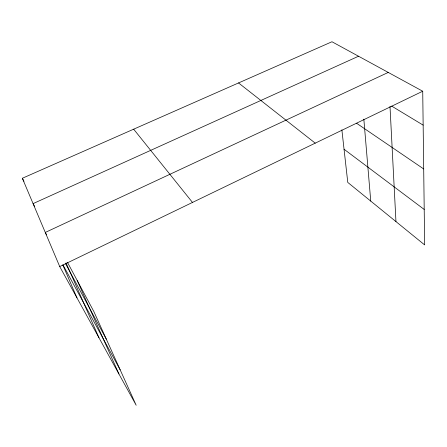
<?xml version="1.0" encoding="UTF-8"?>
<svg xmlns="http://www.w3.org/2000/svg" width="447" height="447" viewBox="0 0 447 447"><rect width="100%" height="100%" fill="white"/><g stroke="black" fill="none" stroke-linecap="round" stroke-linejoin="round"><path stroke-width="0.67" d="M422.728 91.227L331.97 41.75L22.35 178.264L59.719 266.563L422.728 91.227L424.65 244.911L347.777 182.426L341.871 129.853M388.236 72.425L45.281 232.446L46.594 234.848M358.539 56.233L33.084 203.62L34.737 206.676M391.706 106.118L423.153 125.126M356.572 123.249L423.7 168.949M344.045 149.231L424.209 209.447M238.542 82.941L315.236 143.146M133.664 129.183L192.489 202.435M59.719 266.563L136.173 405.25L93.803 311.442L67.458 262.339M62.993 264.942L120.182 369.842M65.53 263.663L106.302 339.117M22.35 178.264L23.982 181.303M77.219 280.532L118.941 373.988M66.05 262.875L98.966 337.753M62.82 265.021L76.985 297.881M363.841 119.165L370.747 201.094M389.996 106.436L395.958 221.589"/></g></svg>
